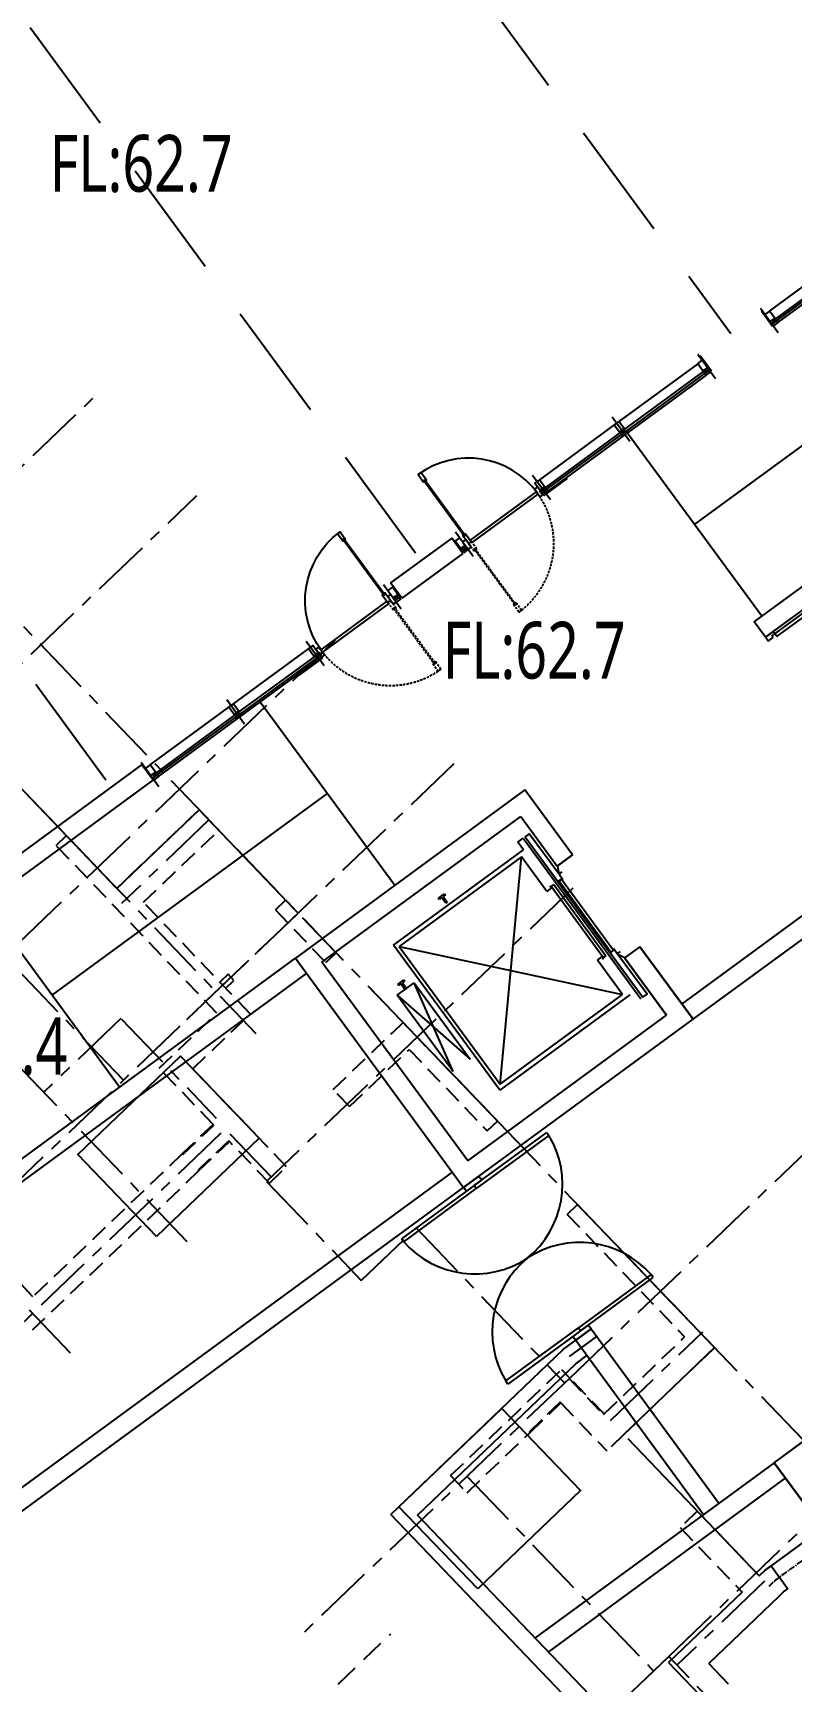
# Model space of a CAD drawing. Header units: millimetres. Extents: x 75184266 to 76346726, y -35077925 to -33679385.
# Drawn here: x 75319569 to 75327564, y -34886807 to -34869417 of the extents above; entities that cross this region are included whole.
import ezdxf

# ---------------------------------------------------------------- set-up
doc = ezdxf.new("R2010")
doc.units = ezdxf.units.MM
doc.header["$LTSCALE"] = 50
doc.header["$MEASUREMENT"] = 0
doc.header["$PDMODE"] = 1
doc.header["$PDSIZE"] = -3
for name, pattern in [('CENTER', [2, 1.25, -0.25, 0.25, -0.25]), ('HIDDEN2', [0.1875, 0.125, -0.0625]), ('XR-1F-PLAN$0$CEN', [62, 60, -1, 0, -1]), ('XR-1F-PLAN$0$HIDDEN', [0.375, 0.25, -0.125]), ('XR-지하3층$0$H', [1.3, 0.8, -0.5]), ('XR-지하3층$0$HIDDEN', [0.375, 0.25, -0.125])]:
    doc.linetypes.add(name, pattern=pattern)
doc.layers.get('0').update_dxf_attribs({"linetype": 'CONTINUOUS'})
doc.layers.get('Defpoints').update_dxf_attribs({"color": 51, "linetype": 'CONTINUOUS'})
for name, color, linetype in [('AA-MKXS', 3, 'CONTINUOUS'), ('CEN', 1, 'CENTER'), ('XR-1F-PLAN$0$A-CEN02', 27, 'XR-1F-PLAN$0$CEN'), ('XR-1F-PLAN$0$A-DOR-FRAME', 7, 'CONTINUOUS'), ('XR-1F-PLAN$0$A-DOR-GL', 142, 'CONTINUOUS'), ('XR-1F-PLAN$0$A-DOR-HID', 9, 'XR-1F-PLAN$0$HIDDEN'), ('XR-1F-PLAN$0$A-DOR-TRACE', 8, 'CONTINUOUS'), ('XR-1F-PLAN$0$A-FRAME', 1, 'CONTINUOUS'), ('XR-1F-PLAN$0$A-HDCP7', 7, 'CONTINUOUS'), ('XR-1F-PLAN$0$A-WIN-ELE8', 8, 'CONTINUOUS'), ('XR-B1$0$00_블럭계획고', 7, 'CONTINUOUS'), ('XR-지하3층$0$a-door', 6, 'CONTINUOUS'), ('XR-지하3층$0$CON', 2, 'CONTINUOUS'), ('XR-지하3층$0$DOOR', 7, 'CONTINUOUS'), ('XR-지하3층$0$ELEV', 9, 'CONTINUOUS'), ('XR-지하3층$0$HD', 7, 'CONTINUOUS'), ('XR-지하3층$0$가는선', 5, 'CONTINUOUS')]:
    doc.layers.add(name, color=color, linetype=linetype)
doc.layers.add('건축', color=8, linetype='CONTINUOUS', plot=False)
doc.styles.add('HY각헤드라인M', font='')
doc.styles.add('XR-B1$0$HY각헤드라인M', font='')
doc.styles.add('XR-지하3층$0$돋움', font='', dxfattribs={"width": 0.9})
doc.styles.get('HY각헤드라인M').set_extended_font_data('Malgun Gothic')
doc.styles.get('XR-B1$0$HY각헤드라인M').set_extended_font_data('Malgun Gothic')
doc.styles.get('XR-지하3층$0$돋움').set_extended_font_data('Dotum')
doc.dimstyles.new('XR-지하3층$0$20110829_평면도_면적조정$0$std_style', dxfattribs={"dimscale": 400, "dimtxt": 3, "dimasz": 1, "dimexe": 1.5, "dimexo": 2, "dimgap": 1, "dimtad": 1, "dimtoh": 1, "dimdec": 0, "dimzin": 0, "dimdsep": 46, "dimtxsty": 'XR-지하3층$0$돋움', "dimblk": 'XR-지하3층$0$20110829_평면도_면적조정$0$01420DDOT01', "dimblk1": 'XR-지하3층$0$20110829_평면도_면적조정$0$01420DDOT01', "dimblk2": 'XR-지하3층$0$20110829_평면도_면적조정$0$01420DDOT01', "dimcen": 2.5, "dimdle": 8, "dimclrd": 256, "dimclre": 256, "dimclrt": 256, "dimadec": 0, "dimazin": 0, "dimtfac": 1, "dimtdec": 0, "dimtix": 1, "dimtmove": 2, "dimatfit": 3, "dimldrblk": 'XR-지하3층$0$20110829_평면도_면적조정$0$_ClosedBlank', "dimfxl": 1, "dimtolj": 1, "dimtzin": 0, "dimlwd": -1, "dimlwe": -1, "dimarcsym": 0})

# ---------------------------------------------------------------- blocks, each defined once
blk = doc.blocks.new('XR-지하3층$0$2P-Dr204')
at = {"color": 0}
for p, q in [((29, 50), (29, 955)), ((65, 50), (65, 956)), ((29, 50), (0, 50)), ((0, 50), (0, -50)), ((29, 14), (29, 50)), ((65, 50), (29, 50)), ((50, 14), (29, 14)), ((50, -50), (50, 14)), ((950, 14), (950, -50)), ((971, 14), (950, 14)), ((971, 14), (950, 14)), ((971, 50), (971, 14)), ((1000, 50), (971, 50)), ((1000, -50), (1000, 50)), ((50, -50), (0, -50)), ((1000, -50), (950, -50))]:
    blk.add_line(p, q, dxfattribs=at)
blk.add_arc((65, 50), 906, 0, 92.2294, dxfattribs=at)
blk = doc.blocks.new('XR-지하3층$0$A$C46F20F76')
at = {"layer": 'XR-지하3층$0$CON', "ltscale": 100}
for p, q in [((1951, -1431, 0), (-1049, -1431, 0)), ((-1049, -1431, 0), (-1049, -4431, 0)), ((-849, -1631, 0), (1751, -1631, 0)), ((-849, -1631, 0), (-849, -4231, 0)), ((1751, -1631, 0), (1751, -4231, 0)), ((-99, -4231, 0), (-849, -4231, 0)), ((-99, -4231, 0), (-849, -4231, 0)), ((-99, -4431, 0), (-99, -4231, 0)), ((1751, -4231, 0), (1101, -4231, 0)), ((1101, -4231, 0), (1101, -4431, 0)), ((-1049, -4431, 0), (-99, -4431, 0)), ((1101, -4431, 0), (1951, -4431, 0)), ((-1049, -7431, 0), (-1049, -13488, 0)), ((-1049, -7431, 0), (751, -7431, 0)), ((751, -7431, 0), (751, -7631, 0)), ((1751, -7431, 0), (1951, -7431, 0)), ((-849, -7631, 0), (-849, -13288, 0)), ((-849, -7631, 0), (751, -7631, 0)), ((-1049, -10688, 0), (-1049, -13288, 0)), ((-1049, -10688, 0), (-1049, -13288, 0)), ((-849, -13288, 0), (1751, -13288, 0)), ((-849, -13288, 0), (-849, -13288, 0)), ((-1049, -13488, 0), (1951, -13488, 0))]:
    blk.add_line(p, q, dxfattribs=at)
at = {"layer": 'XR-지하3층$0$CON'}
for p, q in [((1951, -4431, 0), (1951, -1431, 0)), ((-849, -4231, 0), (-99, -4231, 0)), ((-99, -4231, 0), (-849, -4231, 0)), ((-99, -4431, 0), (-99, -4231, 0)), ((1101, -4431, 0), (1101, -4231, 0)), ((-99, -4431, 0), (-1049, -4431, 0)), ((1751, -7431, 0), (1751, -13288, 0)), ((1951, -7431, 0), (1951, -13488, 0))]:
    blk.add_line(p, q, dxfattribs=at)
at = {"layer": 'XR-지하3층$0$ELEV', "color": 9}
for p, q in [((1, -2066, 0), (1001, -2066, 0)), ((1001, -2066, 0), (1001, -2286, 0)), ((1001, -2166, 0), (1074, -2166, 0)), ((1001, -2186, 0), (1001, -2166, 0)), ((1074, -2186, 0), (1001, -2186, 0)), ((1074, -2166, 0), (1074, -2136, 0)), ((1074, -2136, 0), (1089, -2136, 0)), ((1074, -2216, 0), (1074, -2186, 0)), ((1089, -2216, 0), (1074, -2216, 0)), ((1089, -2136, 0), (1089, -2216, 0)), ((-449, -4046, 0), (-449, -2346, 0)), ((-449, -2346, 0), (1451, -2346, 0)), ((1401, -2386, 0), (-399, -2386, 0)), ((-399, -2386, 0), (-399, -3986, 0)), ((1001, -2286, 0), (1, -2286, 0)), ((1401, -3986, 0), (1401, -2386, 0)), ((1451, -2346, 0), (1451, -4046, 0)), ((1480, -3051, 0), (1554, -3051, 0)), ((1480, -3071, 0), (1480, -3051, 0)), ((1554, -3071, 0), (1480, -3071, 0)), ((1554, -3051, 0), (1554, -3021, 0)), ((1554, -3021, 0), (1569, -3021, 0)), ((1554, -3101, 0), (1554, -3071, 0)), ((1569, -3101, 0), (1554, -3101, 0)), ((1569, -3021, 0), (1569, -3101, 0)), ((-399, -3986, 0), (51, -3986, 0)), ((51, -3986, 0), (51, -4046, 0)), ((951, -4046, 0), (951, -3986, 0)), ((951, -3986, 0), (1401, -3986, 0)), ((401, -4116, 0), (-549, -4116, 0)), ((401, -4141, 0), (-549, -4141, 0)), ((51, -4046, 0), (21, -4046, 0)), ((36, -4086, 0), (36, -4051, 0)), ((36, -4051, 0), (966, -4051, 0)), ((966, -4086, 0), (36, -4086, 0)), ((36, -4186, 0), (36, -4151, 0)), ((36, -4151, 0), (966, -4151, 0)), ((1551, -4116, 0), (401, -4116, 0)), ((1551, -4141, 0), (401, -4141, 0)), ((981, -4046, 0), (951, -4046, 0)), ((966, -4051, 0), (966, -4086, 0)), ((966, -4151, 0), (966, -4186, 0)), ((1451, -4046, 0), (1551, -4046, 0)), ((1551, -4046, 0), (1551, -4116, 0)), ((1551, -4196, 0), (1551, -4141, 0)), ((-549, -4196, 0), (-24, -4196, 0)), ((-19, -4196, 0), (51, -4196, 0)), ((-19, -4196, 0), (-19, -4236, 0)), ((966, -4186, 0), (36, -4186, 0)), ((1021, -4196, 0), (951, -4196, 0)), ((1021, -4196, 0), (1021, -4236, 0)), ((1026, -4196, 0), (1551, -4196, 0)), ((1101, -4236, 0), (1026, -4196, 0))]:
    blk.add_line(p, q, dxfattribs=at)
at = {"layer": 'XR-지하3층$0$ELEV', "color": 9, "elevation": 0}
blk.add_lwpolyline([(1026, -4196), (1551, -4196), (1551, -4141), (-549, -4141), (-549, -4196), (-24, -4196), (-99, -4236)], dxfattribs=at)
at = {"layer": 'XR-지하3층$0$HD', "ltscale": 10}
for p, q in [((336, -9244, 0), (-849, -9244, 0)), ((-256, -9244, 0), (-256, -12299, 0)), ((336, -9244, 0), (336, -11674, 0)), ((406, -11674, 0), (406, -9244, 0)), ((436, -9244, 0), (406, -9244, 0)), ((436, -9244, 0), (436, -11674, 0)), ((436, -9244, 0), (466, -9244, 0)), ((466, -9244, 0), (466, -11674, 0)), ((466, -9244, 0), (496, -9244, 0)), ((496, -11674, 0), (496, -9244, 0)), ((566, -9244, 0), (566, -11674, 0)), ((1751, -9244, 0), (566, -9244, 0)), ((1159, -9244, 0), (1159, -10594, 0)), ((-849, -9514, 0), (336, -9514, 0)), ((406, -9514, 0), (436, -9514, 0)), ((466, -9514, 0), (496, -9514, 0)), ((1751, -9514, 0), (566, -9514, 0)), ((-849, -9784, 0), (336, -9784, 0)), ((406, -9784, 0), (436, -9784, 0)), ((466, -9784, 0), (496, -9784, 0)), ((1751, -9784, 0), (566, -9784, 0)), ((-849, -10054, 0), (336, -10054, 0)), ((406, -10054, 0), (436, -10054, 0)), ((466, -10054, 0), (496, -10054, 0)), ((1751, -10054, 0), (566, -10054, 0)), ((-849, -10324, 0), (336, -10324, 0)), ((406, -10324, 0), (436, -10324, 0)), ((466, -10324, 0), (496, -10324, 0)), ((1751, -10324, 0), (566, -10324, 0)), ((-849, -10594, 0), (336, -10594, 0)), ((406, -10594, 0), (436, -10594, 0)), ((466, -10594, 0), (496, -10594, 0)), ((1751, -10594, 0), (566, -10594, 0)), ((-849, -10864, 0), (336, -10864, 0)), ((406, -10864, 0), (436, -10864, 0)), ((466, -10864, 0), (496, -10864, 0)), ((1751, -10864, 0), (566, -10864, 0)), ((-849, -11134, 0), (336, -11134, 0)), ((406, -11134, 0), (436, -11134, 0)), ((466, -11134, 0), (496, -11134, 0)), ((1751, -11134, 0), (566, -11134, 0)), ((1159, -11134, 0), (1159, -12299, 0)), ((-849, -11404, 0), (336, -11404, 0)), ((406, -11404, 0), (436, -11404, 0)), ((466, -11404, 0), (496, -11404, 0)), ((1751, -11404, 0), (566, -11404, 0)), ((-849, -11674, 0), (336, -11674, 0)), ((406, -11674, 0), (436, -11674, 0)), ((436, -11674, 0), (466, -11674, 0)), ((466, -11674, 0), (496, -11674, 0)), ((1751, -11674, 0), (566, -11674, 0)), ((-256, -12299, 0), (1159, -12299, 0))]:
    blk.add_line(p, q, dxfattribs=at)
at = {"layer": 'XR-지하3층$0$HD', "ltscale": 10, "elevation": 0}
blk.add_lwpolyline([(2101, -11255), (1208, -10883), (1163, -10935), (1154, -10794), (1109, -10845), (217, -10453)], dxfattribs=at)
for points in [[(1279, -10526), (1159, -10594), (1039, -10526), (1056, -10496), (1159, -10555), (1262, -10496)], [(1279, -11203), (1159, -11134), (1039, -11203), (1056, -11233), (1159, -11174), (1262, -11233)]]:
    blk.add_lwpolyline(points, close=True, dxfattribs=at)
at = {"layer": 'XR-지하3층$0$HD', "ltscale": 10}
for centre in [(-256, -9244, 0), (-256, -9244, 0), (1159, -9244, 0), (1159, -9244, 0)]:
    blk.add_circle(centre, 30, dxfattribs=at)
for centre, radius, start, end in [((451, -9244, 0), 115, 0.0001, 180.0001), ((451, -9244, 0), 45, 0.0001, 180.0001), ((451, -11674, 0), 115, 180.0001, 0.0001), ((451, -11674, 0), 45, 180.0001, 0.0001)]:
    blk.add_arc(centre, radius, start, end, dxfattribs=at)
at = {"layer": 'XR-지하3층$0$가는선', "ltscale": 5}
for p, q in [((1001, -2066, 0), (1, -2286, 0)), ((1, -2066, 0), (1001, -2286, 0)), ((1401, -2386, 0), (-399, -3986, 0)), ((-399, -2386, 0), (1401, -3986, 0))]:
    blk.add_line(p, q, dxfattribs=at)
at = {"layer": 'XR-지하3층$0$DOOR', "rotation": 180.0001595667696}
blk.add_blockref('XR-지하3층$0$2P-Dr204', (1751, -7481, 0), dxfattribs=at)
blk = doc.blocks.new('XR-지하3층$0$DOOR-2000(유리문)')
at = {"layer": 'XR-지하3층$0$a-door'}
for p, q in [((50, 0), (50, 950)), ((50, 950), (90, 950)), ((90, 950), (90, 0)), ((1950, 950), (1910, 950)), ((1910, 950), (1910, 0)), ((1950, 0), (1950, 950)), ((90, 0), (50, 0)), ((50, 0), (50, -950)), ((90, -950), (90, 0)), ((1910, 0), (1950, 0)), ((1910, -950), (1910, 0)), ((1950, 0), (1950, -950)), ((50, -950), (90, -950)), ((1950, -950), (1910, -950))]:
    blk.add_line(p, q, dxfattribs=at)
at = {"layer": 'XR-지하3층$0$a-door', "color": 6}
for points in [[(0, -100), (0, 100), (50, 100), (50, -100)], [(2000, -100), (2000, 100), (1950, 100), (1950, -100)]]:
    blk.add_lwpolyline(points, close=True, dxfattribs=at)
at = {"layer": 'XR-지하3층$0$a-door', "color": 7}
for centre, start, end in [((-2, -49), 2.7862, 84.7498), ((2002, -49), 95.2502, 177.2138), ((-2, 49), 275.2502, 357.2138), ((2002, 49), 182.7862, 264.7498)]:
    blk.add_arc(centre, 1003, start, end, dxfattribs=at)
blk = doc.blocks.new('XR-1F-PLAN$0$A$C10B20476')
at = {"layer": 'Defpoints'}
for p, q in [((134, 35), (110, 35)), ((110, 35), (110, 0)), ((134, 35), (134, 0))]:
    blk.add_line(p, q, dxfattribs=at)
at = {"layer": 'XR-1F-PLAN$0$A-CEN02', "linetype": 'Continuous'}
blk.add_line((318, 80), (0, 80), dxfattribs=at)
at = {"layer": 'XR-1F-PLAN$0$A-FRAME'}
for p, q in [((144, 80), (110, 80)), ((110, 56), (144, 56)), ((110, 43), (144, 43)), ((144, 20), (134, 20))]:
    blk.add_line(p, q, dxfattribs=at)
for points in [[(88, 20), (88, 80)], [(110, 35), (110, 80)], [(122, 48), (144, 48), (144, 20), (238, 20), (238, 80), (144, 80), (144, 51), (122, 51), (122, 48)]]:
    blk.add_lwpolyline(points, dxfattribs=at)
blk = doc.blocks.new('XR-1F-PLAN$0$A$C491451C1')
at = {"layer": 'Defpoints'}
for p, q in [((15, 208), (-20, 208)), ((15, 184), (-20, 184)), ((15, 184), (15, 208)), ((45, 208), (45, 184)), ((45, 208), (80, 208)), ((45, 184), (80, 184))]:
    blk.add_line(p, q, dxfattribs=at)
at = {"layer": 'XR-1F-PLAN$0$A-CEN02', "linetype": 'Continuous'}
blk.add_line((30, 0), (30, 318), dxfattribs=at)
at = {"layer": 'XR-1F-PLAN$0$A-FRAME'}
for p, q in [((0, 174), (0, 184)), ((24, 208), (24, 174)), ((37, 208), (37, 174)), ((60, 174), (60, 184))]:
    blk.add_line(p, q, dxfattribs=at)
for points in [[(0, 230), (60, 230)], [(29, 196), (29, 174), (0, 174), (0, 80), (60, 80), (60, 174), (32, 174), (32, 196), (29, 196)], [(15, 208), (45, 208)]]:
    blk.add_lwpolyline(points, dxfattribs=at)
blk = doc.blocks.new('XR-1F-PLAN$0$A$C7F517DA1')
at = {"layer": 'XR-1F-PLAN$0$A-DOR-FRAME', "ltscale": 0.5, "elevation": 0}
for points in [[(50, 1675), (60, 1675), (60, 1690), (75, 1690), (75, 1675), (85, 1675), (85, 1775), (50, 1775)], [(50, 925), (10, 925), (10, 825), (50, 825)], [(990, 925), (950, 925), (950, 825), (990, 825)]]:
    blk.add_lwpolyline(points, close=True, dxfattribs=at)
blk.add_lwpolyline([(50, 875), (50, 975), (60, 975), (60, 960), (75, 960), (75, 975), (85, 975), (85, 875), (50, 875)], dxfattribs=at)
at = {"layer": 'XR-1F-PLAN$0$A-DOR-GL', "elevation": 0}
blk.add_lwpolyline([(62, 962), (72, 962), (72, 1687), (62, 1687)], close=True, dxfattribs=at)
at = {"layer": 'XR-1F-PLAN$0$A-DOR-HID', "ltscale": 2, "elevation": 0}
blk.add_lwpolyline([(50, 875), (50, 775), (60, 775), (60, 790), (75, 790), (75, 775), (85, 775), (85, 875), (50, 875)], dxfattribs=at)
for points in [[(62, 788), (72, 788), (72, 63), (62, 63)], [(50, 75), (60, 75), (60, 60), (75, 60), (75, 75), (85, 75), (85, -25), (50, -25)]]:
    blk.add_lwpolyline(points, close=True, dxfattribs=at)
at = {"layer": 'XR-1F-PLAN$0$A-DOR-HID', "ltscale": 2}
blk.add_arc((50, 875, 0), 900, 270, 0, dxfattribs=at)
at = {"layer": 'XR-1F-PLAN$0$A-DOR-TRACE'}
blk.add_arc((50, 875, 0), 900, 0, 90, dxfattribs=at)
at = {"layer": 'XR-1F-PLAN$0$A-WIN-ELE8'}
for p, q in [((85, 890, 0), (950, 890, 0)), ((85, 860, 0), (950, 860, 0))]:
    blk.add_line(p, q, dxfattribs=at)
blk = doc.blocks.new('Showwindow-8.1')
at = {"layer": 'AA-MKXS', "ltscale": 0.5}
for p, q in [((-3650, -150, 0), (-3650, 50, 0)), ((-400, -150), (-400, 50)), ((-400, 50), (400, 50, 0)), ((400, -150, 0), (400, 50, 0)), ((3650, -150, 0), (3650, 50, 0)), ((-410, -150, 0), (-410, -128, 0)), ((-400, -150), (400, -150, 0))]:
    blk.add_line(p, q, dxfattribs=at)
at = {"layer": 'XR-1F-PLAN$0$A-DOR-GL'}
for points in [[(-3595, -104), (-3595, -128), (-2535, -128), (-2535, -104)], [(-1495, -104), (-1495, -128), (-2505, -128), (-2505, -104)], [(1495, -104), (1495, -128), (2505, -128), (2505, -104)], [(3595, -104), (3595, -128), (2535, -128), (2535, -104)]]:
    blk.add_lwpolyline(points, close=True, dxfattribs=at)
at = {"layer": 'XR-1F-PLAN$0$A-FRAME'}
for p, q in [((-3640, -150, 0), (-3640, -128, 0)), ((-3580, -150, 0), (-3580, -128, 0)), ((-2550, -150, 0), (-2550, -128, 0)), ((-2490, -150, 0), (-2490, -128, 0)), ((-470, -150, 0), (-470, -128, 0)), ((410, -150, 0), (410, -128, 0)), ((470, -150, 0), (470, -128, 0)), ((2490, -150, 0), (2490, -128, 0)), ((2550, -150, 0), (2550, -128, 0)), ((3580, -150, 0), (3580, -128, 0)), ((3640, -150, 0), (3640, -128, 0))]:
    blk.add_line(p, q, dxfattribs=at)
at = {"layer": 'XR-1F-PLAN$0$A-HDCP7'}
for points in [[(-1750, -150), (-1450, -150), (-1450, -165), (-1750, -165)], [(1750, -150), (1450, -150), (1450, -165), (1750, -165)]]:
    blk.add_lwpolyline(points, close=True, dxfattribs=at)
at = {"layer": 'XR-1F-PLAN$0$A-WIN-ELE8'}
for p, q in [((-3580, 0, 0), (-2550, 0)), ((-3580, -150, 0), (-1510, -150)), ((-2490, 0), (-1510, 0)), ((2490, 0), (1510, 0)), ((3580, -150, 0), (1510, -150)), ((3580, 0, 0), (2550, 0))]:
    blk.add_line(p, q, dxfattribs=at)
at = {"layer": 'XR-1F-PLAN$0$A-DOR-FRAME', "ltscale": 600, "extrusion": (0, 0, -1), "zscale": -1}
blk.add_blockref('XR-1F-PLAN$0$A$C7F517DA1', (460, -975, 0), dxfattribs=at)
at = {"layer": 'XR-1F-PLAN$0$A-DOR-FRAME', "ltscale": 600, "extrusion": (0, 0, -1), "xscale": -1, "zscale": -1}
blk.add_blockref('XR-1F-PLAN$0$A$C7F517DA1', (-460, -975, 0), dxfattribs=at)
at = {"layer": 'XR-1F-PLAN$0$A-FRAME', "rotation": 90}
blk.add_blockref('XR-1F-PLAN$0$A$C10B20476', (-3560, -238, 0), dxfattribs=at)
at = {"layer": 'XR-1F-PLAN$0$A-FRAME', "ltscale": 0.5, "extrusion": (0, 0, -1), "zscale": -1, "rotation": 180}
for p in [(2550, 80), (1510, 80)]:
    blk.add_blockref('XR-1F-PLAN$0$A$C491451C1', p, dxfattribs=at)
at = {"layer": 'XR-1F-PLAN$0$A-FRAME', "extrusion": (0, 0, -1), "xscale": -1, "zscale": -1, "rotation": 270}
blk.add_blockref('XR-1F-PLAN$0$A$C10B20476', (390, -238), dxfattribs=at)
at = {"layer": 'XR-1F-PLAN$0$A-FRAME', "extrusion": (0, 0, -1), "zscale": -1, "rotation": 90}
blk.add_blockref('XR-1F-PLAN$0$A$C10B20476', (-390, -238), dxfattribs=at)
at = {"layer": 'XR-1F-PLAN$0$A-FRAME', "ltscale": 0.5, "extrusion": (0, 0, -1), "xscale": -1, "zscale": -1, "rotation": 180}
for p in [(-1510, 80), (-2550, 80)]:
    blk.add_blockref('XR-1F-PLAN$0$A$C491451C1', p, dxfattribs=at)
at = {"layer": 'XR-1F-PLAN$0$A-FRAME', "xscale": -1, "rotation": 270}
blk.add_blockref('XR-1F-PLAN$0$A$C10B20476', (3560, -238, 0), dxfattribs=at)
blk = doc.blocks.new('XR-지하3층$0$20110829_평면도_면적조정$0$01420DDOT01')
blk.add_line((-1.5, 0), (1.5, 0))
at = {"const_width": 0.5}
blk.add_lwpolyline([(-0.25, 0, 1), (0.25, 0, 1)], format="xyb", close=True, dxfattribs=at)
blk = doc.blocks.new('*D194')
at = {"layer": 'Defpoints', "color": 0, "transparency": 16777216}
for p in [(75346480, -34817058), (75352389, -34825118, 0), (75283594, -34875554, 0)]:
    blk.add_point(p, dxfattribs=at)
at = {"layer": '건축'}
for p, q in [((75351916, -34824473), (75346125, -34816574)), ((75278008, -34867258), (75346157, -34817295)), ((75283121, -34874909), (75277331, -34867011))]:
    blk.add_line(p, q, dxfattribs=at)
at = {"layer": '건축', "xscale": 400, "yscale": 400, "zscale": 400}
for p, rotation in [((75346480, -34817058), 36.24693456144445), ((75277686, -34867495), 216.2469345614445)]:
    blk.add_blockref('XR-지하3층$0$20110829_평면도_면적조정$0$01420DDOT01', p, dxfattribs=dict(at, rotation=rotation))
at = {"layer": '건축', "insert": (75311313, -34841227), "char_height": 1800, "attachment_point": 5, "rotation": 36.2469, "style": 'XR-지하3층$0$돋움'}
blk.add_mtext('\\A1;85302', dxfattribs=at)
blk = doc.blocks.new('XR-지하3층$0$20110829_평면도_면적조정$0$_ClosedBlank')
at = {"color": 0, "linetype": 'ByBlock', "lineweight": -2}
for p, q in [((-1, 0.167), (0, 0)), ((-1, 0.167), (-1, -0.167)), ((0, 0), (-1, -0.167))]:
    blk.add_line(p, q, dxfattribs=at)
blk = doc.blocks.new('11111111')
at = {"layer": 'XR-B1$0$00_블럭계획고', "color": 3, "style": 'XR-B1$0$HY각헤드라인M', "width": 0.75}
for s, p in [('FL:62.7', (76824731, -34242693)), ('FL:62.7', (76828875, -34247831)), ('FL:62.4', (76822987, -34252008))]:
    blk.add_text(s, height=600, rotation=0, dxfattribs=at).set_placement(p)
blk = doc.blocks.new('XR-지하3층$0$기둥 0620')
at = {"layer": 'XR-지하3층$0$CON', "ltscale": 0.5}
blk.add_lwpolyline([(-600, 0), (600, 0), (600, 1500), (-600, 1500)], close=True, dxfattribs=at)

msp = doc.modelspace()

# ---------------------------------------------------------------- linework, layer by layer
at = {"layer": 'CEN', "ltscale": 10}
for p, q in [((75325263.4, -34878440.8, 0), (75322032.1, -34881535.8, 0)), ((75322032.1, -34881535.8, 0), (75323031.6, -34882579.3, 0)), ((75323031.6, -34882579.3, 0), (75323609.4, -34882026, 0)), ((75323609.4, -34882026, 0), (75325176.1, -34883661.7, 0)), ((75327284.6, -34885754.7, 0), (75326360.2, -34886640.1, 0)), ((75324370.8, -34888372.5, 0), (75326273.7, -34886549.8, 0)), ((75327871.6, -34888218.1, 0), (75326273.7, -34886549.8, 0))]:
    msp.add_line(p, q, dxfattribs=at)
at = {"layer": 'CEN'}
for p, q in [((75327387.9, -34885752.7, 0), (75328103.9, -34885227.4, 0)), ((75327333, -34885805.3, 0), (75327387.9, -34885752.7, 0))]:
    msp.add_line(p, q, dxfattribs=at)
at = {"layer": 'CEN', "ltscale": 10, "elevation": 0}
for points in [[(75309459.6, -34883559.4), (75320259, -34873215.8)], [(75317567.8, -34873694.2), (75332368.2, -34889146.8)], [(75317382.7, -34878047.7), (75321296.5, -34874299.1)], [(75316701.2, -34874524.3), (75321920.8, -34879973.9)], [(75320523.9, -34880467.1), (75315726.2, -34875458.1)], [(75322756, -34875822.9), (75317177.5, -34881166)], [(75313996.6, -34877114.7), (75319963.2, -34883344.2)], [(75324008, -34877130.1), (75318429.5, -34882473.1)], [(75321424.7, -34877721.1), (75320504, -34878603)], [(75317310.5, -34878116.9), (75321191, -34882168.3)], [(75321191.9, -34879827.3), (75322347.4, -34878720.6)], [(75320495.5, -34879815.8), (75319683, -34880594)], [(75320502.4, -34879823), (75321501.9, -34880866.6)], [(75321551.5, -34881026.8), (75319235.1, -34883245.5)], [(75322082.7, -34881487.4), (75321598.5, -34880981.8)], [(75325230.2, -34883609.8), (75327829.6, -34881120.1)], [(75325659.1, -34884057.6), (75326634, -34883123.8)], [(75326273.7, -34886549.8), (75329797.5, -34883174.7)], [(75325230.2, -34883609.8), (75322403.9, -34886316.9)], [(75324147, -34884647.4), (75326114.9, -34886702)], [(75326042.6, -34886771.2), (75326273.7, -34886549.8)]]:
    msp.add_lwpolyline(points, dxfattribs=at)
at = {"layer": '건축', "linetype": 'XR-지하3층$0$HIDDEN', "ltscale": 100}
for p, q in [((75319833.6, -34862910.6), (75326928.8, -34872588.4)), ((75316212.7, -34864821.4), (75323662.6, -34874983)), ((75312946.4, -34867216), (75320396.4, -34877377.6))]:
    msp.add_line(p, q, dxfattribs=at)
at = {"layer": '건축'}
for p, q in [((75326546.9, -34874604.3), (75329450.2, -34872475.8)), ((75327256.4, -34875572.1), (75325837.4, -34873636.6)), ((75321966.3, -34876474.6), (75323385.3, -34878410.2)), ((75319063, -34878603.2), (75320482, -34880538.7)), ((75327386.6, -34884503.2, 0), (75331821.2, -34881249.9, 0)), ((75329072.4, -34886801.2, 0), (75327386.6, -34884503.2, 0)), ((75327229.3, -34885696.9, 0), (75327291.3, -34885637.5, 0)), ((75327291.3, -34885637.5, 0), (75327354, -34885591.5, 0)), ((75327354, -34885591.5, 0), (75327531.5, -34885833.4, 0)), ((75327354, -34885591.5, 0.1), (75327531.5, -34885833.4, 0.1)), ((75327048.7, -34885869.9, 0), (75326272.4, -34886613.4, 0)), ((75327436.8, -34885913.6, 0), (75326696.5, -34886622.6, 0)), ((75327436.8, -34885913.6, 0), (75327484.6, -34885867.8, 0)), ((75327484.6, -34885867.8, 0), (75327531.5, -34885833.4, 0)), ((75326689.5, -34887049, 0), (75326272.4, -34886613.4, 0)), ((75326906.2, -34886841.5, 0), (75326696.5, -34886622.6, 0))]:
    msp.add_line(p, q, dxfattribs=at)
at = {"layer": '건축', "ltscale": 0.5}
for p, q in [((75327047.1, -34872749.7), (75327047.1, -34872749.7)), ((75326412, -34879663.2, 0), (75328831.4, -34877889.4, 0)), ((75326530.2, -34879824.5, 0), (75328949.7, -34878050.7, 0)), ((75313683.4, -34888995.1, 0), (75323992.5, -34881437, 0)), ((75324272.1, -34881480, 0), (75324110.9, -34881598.3, 0)), ((75313683.4, -34889243.1, 0), (75324110.8, -34881598.3, 0)), ((75325455.2, -34883092.5, 0), (75325293.9, -34883210.8, 0)), ((75325455.2, -34883092.5, 0), (75326803.8, -34884930.8, 0)), ((75323342.5, -34885050.9, 0), (75325164.6, -34883305.6, 0)), ((75325164.6, -34883305.6, 0), (75325293.3, -34883211.3, 0)), ((75325165, -34883305.4, 0), (75325293.9, -34883210.8, 0)), ((75325293.9, -34883210.8, 0), (75326642.5, -34885049.1, 0)), ((75323625.3, -34885057, 0), (75325293.4, -34883459.2, 0)), ((75325293.4, -34883459.2, 0), (75325411.6, -34883372.6, 0)), ((75325293.9, -34883458.9, 0), (75325412.2, -34883372.1, 0)), ((75327386.6, -34884503.2, 0), (75324866.1, -34886352.4, 0)), ((75327504.9, -34884664.5, 0), (75325005.6, -34886498.1, 0)), ((75327060.5, -34888932.6, 0), (75323342.5, -34885050.9, 0)), ((75327204.9, -34888794.3, 0), (75323625.3, -34885057, 0))]:
    msp.add_line(p, q, dxfattribs=at)
at = {"layer": '건축', "ltscale": 100}
for p, q in [((75318033.4, -34879110), (75320719, -34877141.1)), ((75318151.7, -34879271.3), (75320837.2, -34877302.4)), ((75313483.4, -34885669.7), (75322336.9, -34879178.8)), ((75313683.4, -34885771.1), (75322455.2, -34879340.1)), ((75325229, -34883382.4, 0), (75325514.4, -34883173.2, 0))]:
    msp.add_line(p, q, dxfattribs=at)
at = {"layer": '건축', "linetype": 'HIDDEN2', "ltscale": 30}
for p, q in [((75321321, -34877612.8, 0), (75321528.5, -34877829.4, 0)), ((75319921.8, -34877886.7, 0), (75319813.4, -34877990.5, 0)), ((75322125.7, -34878669.8, 0), (75322234, -34878566.1, 0)), ((75322125.7, -34878669.8, 0), (75322234, -34878566.1, 0)), ((75322125.7, -34878669.8, 0), (75322234, -34878566.1, 0)), ((75322234, -34878566.1, 0), (75322766.6, -34879122.1, 0)), ((75322125.7, -34878669.8, 0), (75322277.9, -34878828.7, 0)), ((75321626.6, -34879348.6, 0), (75321539.9, -34879431.7, 0)), ((75321602.2, -34879496.6, 0), (75321688.8, -34879413.6, 0)), ((75321688.8, -34879413.6, 0), (75321626.6, -34879348.6, 0)), ((75323363.9, -34879962.5, 0), (75323472.2, -34879858.8, 0)), ((75323472.2, -34879858.8, 0), (75324468.2, -34880898.7, 0)), ((75321468.7, -34880933.1, 0), (75320901.5, -34880340.9, 0)), ((75322244.1, -34881381.2, 0), (75321254.9, -34880348.5, 0)), ((75319569.3, -34882752.2, 0), (75317591.1, -34880686.8, 0)), ((75324359.9, -34881002.5, 0), (75324468.2, -34880898.7, 0)), ((75324359.9, -34881002.5, 0), (75324468.2, -34880898.7, 0)), ((75322063.5, -34881554.1, 0), (75321641.6, -34881113.6, 0)), ((75321143.7, -34881244.3, 0), (75319569.3, -34882752.2, 0)), ((75321316.6, -34881424.9, 0), (75319561.7, -34883105.7, 0)), ((75325203.8, -34881883.5, 0), (75325312.1, -34881779.8, 0)), ((75325203.8, -34881883.5, 0), (75325312.1, -34881779.8, 0)), ((75325312.1, -34881779.8, 0), (75326757.8, -34883289.1, 0)), ((75325136.1, -34883873, 0), (75325620.3, -34884378.6, 0)), ((75325800.9, -34884205.6, 0), (75325800.9, -34884205.6, 0)), ((75325800.9, -34884205.6, 0), (75325800.9, -34884205.6, 0)), ((75326575.6, -34885014.5, 0), (75326395, -34885187.4, 0)), ((75326395, -34885187.4, 0), (75327048.7, -34885869.9, 0))]:
    msp.add_line(p, q, dxfattribs=at)
at = {"layer": '건축', "linetype": 'XR-지하3층$0$HIDDEN', "ltscale": 20}
msp.add_line((75320080.1, -34889434.8, 0), (75323344.9, -34886307.8, 0), dxfattribs=at)
at = {"layer": '건축', "linetype": 'XR-지하3층$0$H', "ltscale": 50, "elevation": 0}
msp.add_lwpolyline([(75343098.6, -34876511), (75348942.9, -34884477.2), (75350265.2, -34883507.1), (75343962.5, -34874916.1), (75336286.7, -34880547.4), (75337026.1, -34881555.2), (75335498.1, -34882676.2), (75335039.7, -34882051.3), (75333329.6, -34883305.9), (75331821.2, -34881249.9), (75327386.6, -34884503.2), (75327894.2, -34885195.2), (75327291.3, -34885637.5), (75327229.3, -34885696.9), (75325800.9, -34884205.6), (75326757.8, -34883289.1), (75321321, -34877612.8), (75320454.4, -34878442.8), (75317749.8, -34875619.1)], dxfattribs=at)
at = {"layer": '건축'}
msp.add_lwpolyline([(75319772.5, -34879571), (75322675.8, -34877442.4)], dxfattribs=at)
at = {"layer": '건축', "linetype": 'HIDDEN2', "ltscale": 30, "elevation": 0}
for points in [[(75321321, -34877612.8), (75320454.4, -34878442.8)], [(75319813.4, -34877990.5), (75319921.8, -34877886.7)], [(75320454.4, -34878442.8), (75319921.8, -34877886.7)], [(75320734.1, -34878590.3), (75321528.5, -34877829.4)], [(75321508.1, -34879759.8), (75319813.4, -34877990.5)], [(75321861.6, -34879767.5), (75320734.1, -34878590.3)], [(75322125.7, -34878669.8), (75322658.3, -34879225.9)], [(75322658.3, -34879225.9), (75322766.6, -34879122.1)], [(75320901.5, -34880340.9), (75321508.1, -34879759.8)], [(75321254.9, -34880348.5), (75321861.6, -34879767.5)], [(75322735.6, -34880564.3), (75323363.9, -34879962.5)], [(75322908.5, -34880744.9), (75323536.8, -34880143.1)], [(75323536.8, -34880143.1), (75324359.9, -34881002.5)], [(75322908.5, -34880744.9), (75322735.6, -34880564.3)], [(75321143.7, -34881244.3), (75321150.6, -34881251.6), (75321475.6, -34880940.3), (75321468.7, -34880933.1)], [(75321641.6, -34881113.6), (75321634.7, -34881106.4), (75321309.7, -34881417.7), (75321316.6, -34881424.9)], [(75322063.5, -34881554.1), (75322244.1, -34881381.2)], [(75325203.8, -34881883.5), (75326441.9, -34883176.2)], [(75325593.4, -34883989), (75326441.9, -34883176.2)], [(75325800.9, -34884205.6), (75326757.8, -34883289.1)], [(75323973.8, -34884640.1), (75325143.8, -34883519.6), (75325226.8, -34883606.2)], [(75325226.8, -34883606.2), (75325219.5, -34883613.1), (75325586.2, -34883995.9), (75325593.4, -34883989)], [(75324811.2, -34884184.3), (75324804.2, -34884177.1), (75325129.2, -34883865.8), (75325136.1, -34883873)], [(75324146.8, -34884820.7), (75324811.2, -34884184.3)], [(75325800.9, -34884205.6), (75325800.9, -34884205.6), (75325620.3, -34884378.6)], [(75323973.8, -34884640.1), (75324146.8, -34884820.7)], [(75326575.6, -34885014.5), (75327229.3, -34885696.9)]]:
    msp.add_lwpolyline(points, dxfattribs=at)
for points in [[(75321475.6, -34880940.3), (75321468.7, -34880933.1), (75321143.7, -34881244.3), (75321150.6, -34881251.6)], [(75321641.6, -34881113.6), (75321634.7, -34881106.4), (75321309.7, -34881417.7), (75321316.6, -34881424.9)], [(75325586.2, -34883995.9), (75325593.4, -34883989), (75325226.8, -34883606.2), (75325219.5, -34883613.1)], [(75324804.2, -34884177.1), (75324811.2, -34884184.3), (75325136.1, -34883873), (75325129.2, -34883865.8)]]:
    msp.add_lwpolyline(points, close=True, dxfattribs=at)

# ---------------------------------------------------------------- block references
at = {"layer": '건축'}
msp.add_blockref('11111111', (-1504986.9, -628399), dxfattribs=at)
at = {"layer": '건축', "xscale": -1}
for p, rotation in [((75330224.6, -34870234.1, 0), 36.24693356282198), ((75323692.2, -34875023.3, 0), 36.24693356332053)]:
    msp.add_blockref('Showwindow-8.1', p, dxfattribs=dict(at, rotation=rotation))
at = {"layer": '건축', "ltscale": 0.5, "rotation": 126.2469333594607}
msp.add_blockref('XR-지하3층$0$A$C46F20F76', (75322336.9, -34881598.3, 0), dxfattribs=at)
at = {"layer": '건축', "extrusion": (0, 0, -1), "zscale": -0.9999999999999999, "rotation": 46.23406994268246}
for p in [(-75320457, -34881684, 0), (-75323844.2, -34885401.2, 0)]:
    msp.add_blockref('XR-지하3층$0$기둥 0620', p, dxfattribs=at)
at = {"layer": '건축', "rotation": 306.2651293367862}
msp.add_blockref('XR-지하3층$0$DOOR-2000(유리문)', (75324191.5, -34881539.1, 0), dxfattribs=at)

# ---------------------------------------------------------------- texts
at = {"layer": '건축', "style": 'HY각헤드라인M', "width": 0.75}
for s, p in [('FL:62.7', (75319743.7, -34871092.3)), ('FL:62.7', (75323887.8, -34876230.2)), ('FL:62.4', (75318000.3, -34880407.2))]:
    msp.add_text(s, height=600, rotation=0, dxfattribs=at).set_placement(p)

# ---------------------------------------------------------------- dimensions: what is measured, and where the dimension line sits
at = {"layer": '건축'}
dim = msp.add_linear_dim(base=(75346479.7, -34817058.3), p1=(75283594.5, -34875554, 0), p2=(75352388.5, -34825117.8, 0), angle=36.24693, dimstyle='XR-지하3층$0$20110829_평면도_면적조정$0$std_style', override={"dimtxt": 4.5}, dxfattribs=at)
dim.commit()
dim.dimension.update_dxf_attribs({"geometry": '*D194', "text_midpoint": (75311313.3, -34841227)})

doc.saveas('drawing.dxf')
